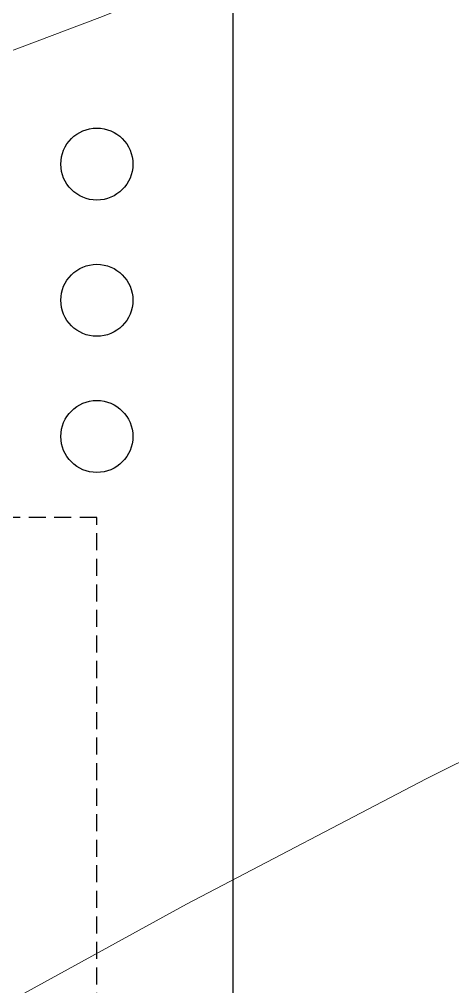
# Model space of a CAD drawing. Header units: inches. Extents: x 203 to 1065, y -1127 to 921.
# Drawn here: x 841.43 to 847.79, y 350.52 to 364.72 of the extents above; entities that cross this region are included whole.
import ezdxf

# ---------------------------------------------------------------- set-up
doc = ezdxf.new("R2010")
doc.units = ezdxf.units.IN
doc.header["$MEASUREMENT"] = 0
doc.linetypes.add('DASHED2', pattern=[0.375, 0.25, -0.125])
for name, color, linetype in [('calle', 3, 'Continuous'), ('CURVAS', 32, 'Continuous'), ('Vegetación', 102, 'Continuous')]:
    doc.layers.add(name, color=color, linetype=linetype)
doc.layers.add('Limite terrenos', color=2, linetype='DASHED2', transparency=0.4)

msp = doc.modelspace()

# ---------------------------------------------------------------- linework, layer by layer
at = {"layer": 'calle', "color": 4}
msp.add_line((844.564, 222.302), (844.564, 372.836), dxfattribs=at)
at = {"layer": 'CURVAS', "lineweight": 0}
msp.add_lwpolyline([(848.689, 367.214), (845.46, 365.883), (842.608, 364.75), (840.242, 363.859), (838.338, 363.195), (836.341, 362.404), (834.026, 361.343), (831.393, 360.01), (828.839, 358.699), (826.762, 357.703), (825.16, 357.023), (823.86, 356.546), (822.432, 355.998), (820.857, 355.366), (819.198, 354.679), (817.829, 354.102), (816.812, 353.664), (816.108, 353.339), (814.831, 352.555), (812.618, 351.08)], dxfattribs=at)
at = {"layer": 'CURVAS', "color": 41, "lineweight": 0}
msp.add_lwpolyline([(851.987, 355.851), (847.4, 353.572), (843.881, 351.729), (841.196, 350.257), (838.932, 349.039), (837.081, 348.073), (835.49, 347.251), (833.568, 346.155), (831.256, 344.741), (828.642, 343.073), (826.61, 341.77), (825.386, 340.991), (824.951, 340.723), (824.268, 340.156), (822.749, 338.834), (820.393, 336.756), (817.877, 334.532), (816.11, 332.979), (815.097, 332.101), (814.637, 331.717), (814.133, 331.282)], dxfattribs=at)
at = {"layer": 'Limite terrenos'}
for p, q in [((842.564, 357.409), (828.871, 357.409)), ((842.564, 219.302), (842.564, 357.409))]:
    msp.add_line(p, q, dxfattribs=at)
at = {"layer": 'Vegetación', "linetype": 'ByBlock'}
for centre in [(842.564, 362.599), (842.564, 360.599), (842.564, 358.599)]:
    msp.add_circle(centre, 0.529, dxfattribs=at)

doc.saveas('drawing.dxf')
